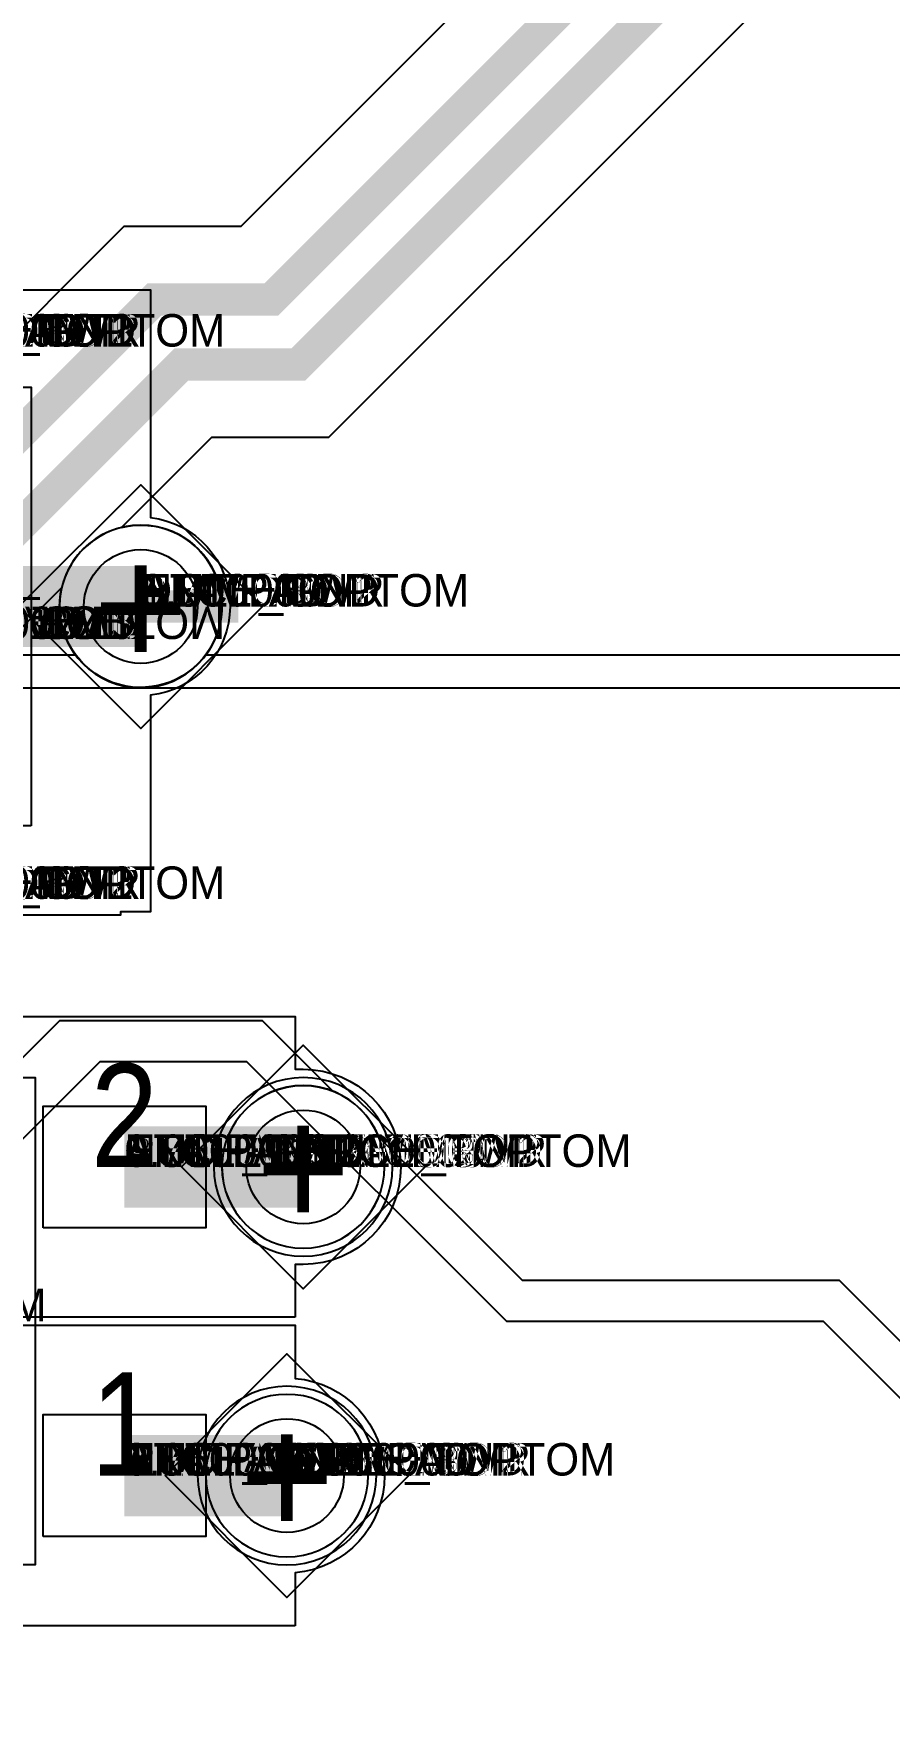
# Model space of a CAD drawing. Extents: x 0 to 323, y 0 to 320.
# Drawn here: x 127.76 to 133.02, y 255.28 to 265.68 of the extents above; entities that cross this region are included whole.
import ezdxf
from ezdxf.enums import TextEntityAlignment as Align

# ---------------------------------------------------------------- set-up
doc = ezdxf.new("R2010")
doc.units = 0
doc.header["$MEASUREMENT"] = 0
doc.layers.get('0').update_dxf_attribs({"linetype": 'CONTINUOUS'})
for name, color, linetype in [('CDN_FIGURES', 7, 'CONTINUOUS'), ('ETCH_BOTTOM', 7, 'CONTINUOUS'), ('ETCH_GND', 3, 'CONTINUOUS'), ('ETCH_INT1', 4, 'CONTINUOUS'), ('ETCH_INT2', 5, 'CONTINUOUS'), ('ETCH_PWR', 6, 'CONTINUOUS'), ('ETCH_TOP', 2, 'CONTINUOUS'), ('MANUFACTURING_NCLEGEND-1-6', 8, 'CONTINUOUS'), ('PACKAGE_GEOMETRY_ASSEMBLY_TOP', 11, 'CONTINUOUS'), ('PACKAGE_GEOMETRY_PIN_NUMBER', 9, 'CONTINUOUS')]:
    doc.layers.add(name, color=color, linetype=linetype)

# ---------------------------------------------------------------- blocks, each defined once
blk = doc.blocks.new('PAD_INFO')
for tag in ['SHAPE_TYPE', 'PAD_HEIGHT', 'PAD_LAYER', 'PAD_TYPE', 'PAD_WIDTH']:
    blk.add_attdef(tag, (0, 0), '', height=0.2)
at = {"flags": 2}
blk.add_attdef('CDN_TYPE', (0, 0), '', height=0.2, dxfattribs=at)
blk = doc.blocks.new('DRILL_INFO')
at = {"flags": 2}
blk.add_attdef('CDN_TYPE', (0, 0), '', height=0.2, dxfattribs=at)
for tag in ['FSHAPE', 'FCHAR', 'DRILL_HEIGHT', 'DIAMETER', 'PLATED', 'DRILL_WIDTH']:
    blk.add_attdef(tag, (0, 0), '', height=0.2)
blk = doc.blocks.new('VIA0700X0300')
at = {"layer": 'ETCH_BOTTOM'}
blk.add_circle((0, 0), 0.35, dxfattribs=at)
at = {"layer": 'ETCH_GND'}
blk.add_circle((0, 0), 0.35, dxfattribs=at)
at = {"layer": 'ETCH_INT1'}
blk.add_circle((0, 0), 0.35, dxfattribs=at)
at = {"layer": 'ETCH_INT2'}
blk.add_circle((0, 0), 0.35, dxfattribs=at)
at = {"layer": 'ETCH_PWR'}
blk.add_circle((0, 0), 0.35, dxfattribs=at)
at = {"layer": 'ETCH_TOP'}
blk.add_circle((0, 0), 0.35, dxfattribs=at)
ref = blk.add_blockref('PAD_INFO', (0, 0))
ref.add_attrib('PAD_LAYER', 'ETCH_TOP', (0, 0), dxfattribs={"height": 0.2})
ref.add_attrib('SHAPE_TYPE', 'NULL', (0, 0), dxfattribs={"height": 0.2})
ref.add_attrib('PAD_TYPE', 'ANTIPAD', (0, 0), dxfattribs={"height": 0.2})
ref.add_attrib('PAD_WIDTH', '0.000000', (0, 0), dxfattribs={"height": 0.2})
ref.add_attrib('PAD_HEIGHT', '0.000000', (0, 0), dxfattribs={"height": 0.2})
ref = blk.add_blockref('PAD_INFO', (0, 0))
ref.add_attrib('PAD_LAYER', 'ETCH_GND', (0, 0), dxfattribs={"height": 0.2})
ref.add_attrib('SHAPE_TYPE', 'NULL', (0, 0), dxfattribs={"height": 0.2})
ref.add_attrib('PAD_TYPE', 'ANTIPAD', (0, 0), dxfattribs={"height": 0.2})
ref.add_attrib('PAD_WIDTH', '0.000000', (0, 0), dxfattribs={"height": 0.2})
ref.add_attrib('PAD_HEIGHT', '0.000000', (0, 0), dxfattribs={"height": 0.2})
ref = blk.add_blockref('PAD_INFO', (0, 0))
ref.add_attrib('PAD_LAYER', 'ETCH_INT1', (0, 0), dxfattribs={"height": 0.2})
ref.add_attrib('SHAPE_TYPE', 'NULL', (0, 0), dxfattribs={"height": 0.2})
ref.add_attrib('PAD_TYPE', 'ANTIPAD', (0, 0), dxfattribs={"height": 0.2})
ref.add_attrib('PAD_WIDTH', '0.000000', (0, 0), dxfattribs={"height": 0.2})
ref.add_attrib('PAD_HEIGHT', '0.000000', (0, 0), dxfattribs={"height": 0.2})
ref = blk.add_blockref('PAD_INFO', (0, 0))
ref.add_attrib('PAD_LAYER', 'ETCH_INT2', (0, 0), dxfattribs={"height": 0.2})
ref.add_attrib('SHAPE_TYPE', 'NULL', (0, 0), dxfattribs={"height": 0.2})
ref.add_attrib('PAD_TYPE', 'ANTIPAD', (0, 0), dxfattribs={"height": 0.2})
ref.add_attrib('PAD_WIDTH', '0.000000', (0, 0), dxfattribs={"height": 0.2})
ref.add_attrib('PAD_HEIGHT', '0.000000', (0, 0), dxfattribs={"height": 0.2})
ref = blk.add_blockref('PAD_INFO', (0, 0))
ref.add_attrib('PAD_LAYER', 'ETCH_PWR', (0, 0), dxfattribs={"height": 0.2})
ref.add_attrib('SHAPE_TYPE', 'NULL', (0, 0), dxfattribs={"height": 0.2})
ref.add_attrib('PAD_TYPE', 'ANTIPAD', (0, 0), dxfattribs={"height": 0.2})
ref.add_attrib('PAD_WIDTH', '0.000000', (0, 0), dxfattribs={"height": 0.2})
ref.add_attrib('PAD_HEIGHT', '0.000000', (0, 0), dxfattribs={"height": 0.2})
ref = blk.add_blockref('PAD_INFO', (0, 0))
ref.add_attrib('PAD_LAYER', 'ETCH_BOTTOM', (0, 0), dxfattribs={"height": 0.2})
ref.add_attrib('SHAPE_TYPE', 'NULL', (0, 0), dxfattribs={"height": 0.2})
ref.add_attrib('PAD_TYPE', 'ANTIPAD', (0, 0), dxfattribs={"height": 0.2})
ref.add_attrib('PAD_WIDTH', '0.000000', (0, 0), dxfattribs={"height": 0.2})
ref.add_attrib('PAD_HEIGHT', '0.000000', (0, 0), dxfattribs={"height": 0.2})
ref = blk.add_blockref('PAD_INFO', (0, 0))
ref.add_attrib('PAD_LAYER', 'ETCH_TOP', (0, 0), dxfattribs={"height": 0.2})
ref.add_attrib('SHAPE_TYPE', 'NULL', (0, 0), dxfattribs={"height": 0.2})
ref.add_attrib('PAD_TYPE', 'THERMAL', (0, 0), dxfattribs={"height": 0.2})
ref.add_attrib('PAD_WIDTH', '0.000000', (0, 0), dxfattribs={"height": 0.2})
ref.add_attrib('PAD_HEIGHT', '0.000000', (0, 0), dxfattribs={"height": 0.2})
ref = blk.add_blockref('PAD_INFO', (0, 0))
ref.add_attrib('PAD_LAYER', 'ETCH_GND', (0, 0), dxfattribs={"height": 0.2})
ref.add_attrib('SHAPE_TYPE', 'NULL', (0, 0), dxfattribs={"height": 0.2})
ref.add_attrib('PAD_TYPE', 'THERMAL', (0, 0), dxfattribs={"height": 0.2})
ref.add_attrib('PAD_WIDTH', '0.000000', (0, 0), dxfattribs={"height": 0.2})
ref.add_attrib('PAD_HEIGHT', '0.000000', (0, 0), dxfattribs={"height": 0.2})
ref = blk.add_blockref('PAD_INFO', (0, 0))
ref.add_attrib('PAD_LAYER', 'ETCH_INT1', (0, 0), dxfattribs={"height": 0.2})
ref.add_attrib('SHAPE_TYPE', 'NULL', (0, 0), dxfattribs={"height": 0.2})
ref.add_attrib('PAD_TYPE', 'THERMAL', (0, 0), dxfattribs={"height": 0.2})
ref.add_attrib('PAD_WIDTH', '0.000000', (0, 0), dxfattribs={"height": 0.2})
ref.add_attrib('PAD_HEIGHT', '0.000000', (0, 0), dxfattribs={"height": 0.2})
ref = blk.add_blockref('PAD_INFO', (0, 0))
ref.add_attrib('PAD_LAYER', 'ETCH_INT2', (0, 0), dxfattribs={"height": 0.2})
ref.add_attrib('SHAPE_TYPE', 'NULL', (0, 0), dxfattribs={"height": 0.2})
ref.add_attrib('PAD_TYPE', 'THERMAL', (0, 0), dxfattribs={"height": 0.2})
ref.add_attrib('PAD_WIDTH', '0.000000', (0, 0), dxfattribs={"height": 0.2})
ref.add_attrib('PAD_HEIGHT', '0.000000', (0, 0), dxfattribs={"height": 0.2})
ref = blk.add_blockref('PAD_INFO', (0, 0))
ref.add_attrib('PAD_LAYER', 'ETCH_PWR', (0, 0), dxfattribs={"height": 0.2})
ref.add_attrib('SHAPE_TYPE', 'NULL', (0, 0), dxfattribs={"height": 0.2})
ref.add_attrib('PAD_TYPE', 'THERMAL', (0, 0), dxfattribs={"height": 0.2})
ref.add_attrib('PAD_WIDTH', '0.000000', (0, 0), dxfattribs={"height": 0.2})
ref.add_attrib('PAD_HEIGHT', '0.000000', (0, 0), dxfattribs={"height": 0.2})
ref = blk.add_blockref('PAD_INFO', (0, 0))
ref.add_attrib('PAD_LAYER', 'ETCH_BOTTOM', (0, 0), dxfattribs={"height": 0.2})
ref.add_attrib('SHAPE_TYPE', 'NULL', (0, 0), dxfattribs={"height": 0.2})
ref.add_attrib('PAD_TYPE', 'THERMAL', (0, 0), dxfattribs={"height": 0.2})
ref.add_attrib('PAD_WIDTH', '0.000000', (0, 0), dxfattribs={"height": 0.2})
ref.add_attrib('PAD_HEIGHT', '0.000000', (0, 0), dxfattribs={"height": 0.2})
ref = blk.add_blockref('PAD_INFO', (0, 0))
ref.add_attrib('PAD_LAYER', 'ETCH_TOP', (0, 0), dxfattribs={"height": 0.2})
ref.add_attrib('SHAPE_TYPE', 'CIRCLE', (0, 0), dxfattribs={"height": 0.2})
ref.add_attrib('PAD_TYPE', 'REGULAR', (0, 0), dxfattribs={"height": 0.2})
ref.add_attrib('PAD_WIDTH', '0.700000', (0, 0), dxfattribs={"height": 0.2})
ref.add_attrib('PAD_HEIGHT', '0.700000', (0, 0), dxfattribs={"height": 0.2})
ref = blk.add_blockref('PAD_INFO', (0, 0))
ref.add_attrib('PAD_LAYER', 'ETCH_GND', (0, 0), dxfattribs={"height": 0.2})
ref.add_attrib('SHAPE_TYPE', 'CIRCLE', (0, 0), dxfattribs={"height": 0.2})
ref.add_attrib('PAD_TYPE', 'REGULAR', (0, 0), dxfattribs={"height": 0.2})
ref.add_attrib('PAD_WIDTH', '0.700000', (0, 0), dxfattribs={"height": 0.2})
ref.add_attrib('PAD_HEIGHT', '0.700000', (0, 0), dxfattribs={"height": 0.2})
ref = blk.add_blockref('PAD_INFO', (0, 0))
ref.add_attrib('PAD_LAYER', 'ETCH_INT1', (0, 0), dxfattribs={"height": 0.2})
ref.add_attrib('SHAPE_TYPE', 'CIRCLE', (0, 0), dxfattribs={"height": 0.2})
ref.add_attrib('PAD_TYPE', 'REGULAR', (0, 0), dxfattribs={"height": 0.2})
ref.add_attrib('PAD_WIDTH', '0.700000', (0, 0), dxfattribs={"height": 0.2})
ref.add_attrib('PAD_HEIGHT', '0.700000', (0, 0), dxfattribs={"height": 0.2})
ref = blk.add_blockref('PAD_INFO', (0, 0))
ref.add_attrib('PAD_LAYER', 'ETCH_INT2', (0, 0), dxfattribs={"height": 0.2})
ref.add_attrib('SHAPE_TYPE', 'CIRCLE', (0, 0), dxfattribs={"height": 0.2})
ref.add_attrib('PAD_TYPE', 'REGULAR', (0, 0), dxfattribs={"height": 0.2})
ref.add_attrib('PAD_WIDTH', '0.700000', (0, 0), dxfattribs={"height": 0.2})
ref.add_attrib('PAD_HEIGHT', '0.700000', (0, 0), dxfattribs={"height": 0.2})
ref = blk.add_blockref('PAD_INFO', (0, 0))
ref.add_attrib('PAD_LAYER', 'ETCH_PWR', (0, 0), dxfattribs={"height": 0.2})
ref.add_attrib('SHAPE_TYPE', 'CIRCLE', (0, 0), dxfattribs={"height": 0.2})
ref.add_attrib('PAD_TYPE', 'REGULAR', (0, 0), dxfattribs={"height": 0.2})
ref.add_attrib('PAD_WIDTH', '0.700000', (0, 0), dxfattribs={"height": 0.2})
ref.add_attrib('PAD_HEIGHT', '0.700000', (0, 0), dxfattribs={"height": 0.2})
ref = blk.add_blockref('PAD_INFO', (0, 0))
ref.add_attrib('PAD_LAYER', 'ETCH_BOTTOM', (0, 0), dxfattribs={"height": 0.2})
ref.add_attrib('SHAPE_TYPE', 'CIRCLE', (0, 0), dxfattribs={"height": 0.2})
ref.add_attrib('PAD_TYPE', 'REGULAR', (0, 0), dxfattribs={"height": 0.2})
ref.add_attrib('PAD_WIDTH', '0.700000', (0, 0), dxfattribs={"height": 0.2})
ref.add_attrib('PAD_HEIGHT', '0.700000', (0, 0), dxfattribs={"height": 0.2})
ref = blk.add_blockref('DRILL_INFO', (0, 0))
ref.add_attrib('DIAMETER', '0.300000', (0, 0), dxfattribs={"height": 0.2})
ref.add_attrib('PLATED', 'PLATED', (0, 0), dxfattribs={"height": 0.2})
ref.add_attrib('FSHAPE', 'DIAMOND', (0, 0), dxfattribs={"height": 0.2})
ref.add_attrib('FCHAR', '+', (0, 0), dxfattribs={"height": 0.2})
ref.add_attrib('DRILL_WIDTH', '1.500000', (0, 0), dxfattribs={"height": 0.2})
ref.add_attrib('DRILL_HEIGHT', '1.500000', (0, 0), dxfattribs={"height": 0.2})
for tag in ['CDN_TYPE', 'PIN']:
    blk.add_attdef(tag, (0, 0), '', height=0.2)
at = {"flags": 2}
for tag in ['PSTKNAME', 'BBV']:
    blk.add_attdef(tag, (0, 0), '', height=0.2, dxfattribs=at)
blk = doc.blocks.new('FIGURE_DIAMOND')
at = {"layer": 'CDN_FIGURES'}
blk.add_lwpolyline([(-0.5, 0), (0, 0.5), (0.5, 0), (0, -0.5)], close=True, dxfattribs=at)
blk = doc.blocks.new('RC1650X2700TS_C1')
at = {"layer": 'ETCH_TOP'}
blk.add_lwpolyline([(0.825, 1.35), (-0.325, 1.35), (-0.825, 0.85), (-0.825, -1.35), (0.825, -1.35)], close=True, dxfattribs=at)
ref = blk.add_blockref('PAD_INFO', (0, 0))
ref.add_attrib('PAD_LAYER', 'ETCH_TOP', (0, 0), dxfattribs={"height": 0.2})
ref.add_attrib('SHAPE_TYPE', 'NULL', (0, 0), dxfattribs={"height": 0.2})
ref.add_attrib('PAD_TYPE', 'ANTIPAD', (0, 0), dxfattribs={"height": 0.2})
ref.add_attrib('PAD_WIDTH', '0.000000', (0, 0), dxfattribs={"height": 0.2})
ref.add_attrib('PAD_HEIGHT', '0.000000', (0, 0), dxfattribs={"height": 0.2})
ref = blk.add_blockref('PAD_INFO', (0, 0))
ref.add_attrib('PAD_LAYER', 'ETCH_GND', (0, 0), dxfattribs={"height": 0.2})
ref.add_attrib('SHAPE_TYPE', 'NULL', (0, 0), dxfattribs={"height": 0.2})
ref.add_attrib('PAD_TYPE', 'ANTIPAD', (0, 0), dxfattribs={"height": 0.2})
ref.add_attrib('PAD_WIDTH', '0.000000', (0, 0), dxfattribs={"height": 0.2})
ref.add_attrib('PAD_HEIGHT', '0.000000', (0, 0), dxfattribs={"height": 0.2})
ref = blk.add_blockref('PAD_INFO', (0, 0))
ref.add_attrib('PAD_LAYER', 'ETCH_INT1', (0, 0), dxfattribs={"height": 0.2})
ref.add_attrib('SHAPE_TYPE', 'NULL', (0, 0), dxfattribs={"height": 0.2})
ref.add_attrib('PAD_TYPE', 'ANTIPAD', (0, 0), dxfattribs={"height": 0.2})
ref.add_attrib('PAD_WIDTH', '0.000000', (0, 0), dxfattribs={"height": 0.2})
ref.add_attrib('PAD_HEIGHT', '0.000000', (0, 0), dxfattribs={"height": 0.2})
ref = blk.add_blockref('PAD_INFO', (0, 0))
ref.add_attrib('PAD_LAYER', 'ETCH_INT2', (0, 0), dxfattribs={"height": 0.2})
ref.add_attrib('SHAPE_TYPE', 'NULL', (0, 0), dxfattribs={"height": 0.2})
ref.add_attrib('PAD_TYPE', 'ANTIPAD', (0, 0), dxfattribs={"height": 0.2})
ref.add_attrib('PAD_WIDTH', '0.000000', (0, 0), dxfattribs={"height": 0.2})
ref.add_attrib('PAD_HEIGHT', '0.000000', (0, 0), dxfattribs={"height": 0.2})
ref = blk.add_blockref('PAD_INFO', (0, 0))
ref.add_attrib('PAD_LAYER', 'ETCH_PWR', (0, 0), dxfattribs={"height": 0.2})
ref.add_attrib('SHAPE_TYPE', 'NULL', (0, 0), dxfattribs={"height": 0.2})
ref.add_attrib('PAD_TYPE', 'ANTIPAD', (0, 0), dxfattribs={"height": 0.2})
ref.add_attrib('PAD_WIDTH', '0.000000', (0, 0), dxfattribs={"height": 0.2})
ref.add_attrib('PAD_HEIGHT', '0.000000', (0, 0), dxfattribs={"height": 0.2})
ref = blk.add_blockref('PAD_INFO', (0, 0))
ref.add_attrib('PAD_LAYER', 'ETCH_BOTTOM', (0, 0), dxfattribs={"height": 0.2})
ref.add_attrib('SHAPE_TYPE', 'NULL', (0, 0), dxfattribs={"height": 0.2})
ref.add_attrib('PAD_TYPE', 'ANTIPAD', (0, 0), dxfattribs={"height": 0.2})
ref.add_attrib('PAD_WIDTH', '0.000000', (0, 0), dxfattribs={"height": 0.2})
ref.add_attrib('PAD_HEIGHT', '0.000000', (0, 0), dxfattribs={"height": 0.2})
ref = blk.add_blockref('PAD_INFO', (0, 0))
ref.add_attrib('PAD_LAYER', 'ETCH_TOP', (0, 0), dxfattribs={"height": 0.2})
ref.add_attrib('SHAPE_TYPE', 'NULL', (0, 0), dxfattribs={"height": 0.2})
ref.add_attrib('PAD_TYPE', 'THERMAL', (0, 0), dxfattribs={"height": 0.2})
ref.add_attrib('PAD_WIDTH', '0.000000', (0, 0), dxfattribs={"height": 0.2})
ref.add_attrib('PAD_HEIGHT', '0.000000', (0, 0), dxfattribs={"height": 0.2})
ref = blk.add_blockref('PAD_INFO', (0, 0))
ref.add_attrib('PAD_LAYER', 'ETCH_GND', (0, 0), dxfattribs={"height": 0.2})
ref.add_attrib('SHAPE_TYPE', 'NULL', (0, 0), dxfattribs={"height": 0.2})
ref.add_attrib('PAD_TYPE', 'THERMAL', (0, 0), dxfattribs={"height": 0.2})
ref.add_attrib('PAD_WIDTH', '0.000000', (0, 0), dxfattribs={"height": 0.2})
ref.add_attrib('PAD_HEIGHT', '0.000000', (0, 0), dxfattribs={"height": 0.2})
ref = blk.add_blockref('PAD_INFO', (0, 0))
ref.add_attrib('PAD_LAYER', 'ETCH_INT1', (0, 0), dxfattribs={"height": 0.2})
ref.add_attrib('SHAPE_TYPE', 'NULL', (0, 0), dxfattribs={"height": 0.2})
ref.add_attrib('PAD_TYPE', 'THERMAL', (0, 0), dxfattribs={"height": 0.2})
ref.add_attrib('PAD_WIDTH', '0.000000', (0, 0), dxfattribs={"height": 0.2})
ref.add_attrib('PAD_HEIGHT', '0.000000', (0, 0), dxfattribs={"height": 0.2})
ref = blk.add_blockref('PAD_INFO', (0, 0))
ref.add_attrib('PAD_LAYER', 'ETCH_INT2', (0, 0), dxfattribs={"height": 0.2})
ref.add_attrib('SHAPE_TYPE', 'NULL', (0, 0), dxfattribs={"height": 0.2})
ref.add_attrib('PAD_TYPE', 'THERMAL', (0, 0), dxfattribs={"height": 0.2})
ref.add_attrib('PAD_WIDTH', '0.000000', (0, 0), dxfattribs={"height": 0.2})
ref.add_attrib('PAD_HEIGHT', '0.000000', (0, 0), dxfattribs={"height": 0.2})
ref = blk.add_blockref('PAD_INFO', (0, 0))
ref.add_attrib('PAD_LAYER', 'ETCH_PWR', (0, 0), dxfattribs={"height": 0.2})
ref.add_attrib('SHAPE_TYPE', 'NULL', (0, 0), dxfattribs={"height": 0.2})
ref.add_attrib('PAD_TYPE', 'THERMAL', (0, 0), dxfattribs={"height": 0.2})
ref.add_attrib('PAD_WIDTH', '0.000000', (0, 0), dxfattribs={"height": 0.2})
ref.add_attrib('PAD_HEIGHT', '0.000000', (0, 0), dxfattribs={"height": 0.2})
ref = blk.add_blockref('PAD_INFO', (0, 0))
ref.add_attrib('PAD_LAYER', 'ETCH_BOTTOM', (0, 0), dxfattribs={"height": 0.2})
ref.add_attrib('SHAPE_TYPE', 'NULL', (0, 0), dxfattribs={"height": 0.2})
ref.add_attrib('PAD_TYPE', 'THERMAL', (0, 0), dxfattribs={"height": 0.2})
ref.add_attrib('PAD_WIDTH', '0.000000', (0, 0), dxfattribs={"height": 0.2})
ref.add_attrib('PAD_HEIGHT', '0.000000', (0, 0), dxfattribs={"height": 0.2})
ref = blk.add_blockref('PAD_INFO', (0, 0))
ref.add_attrib('PAD_LAYER', 'ETCH_GND', (0, 0), dxfattribs={"height": 0.2})
ref.add_attrib('SHAPE_TYPE', 'NULL', (0, 0), dxfattribs={"height": 0.2})
ref.add_attrib('PAD_TYPE', 'REGULAR', (0, 0), dxfattribs={"height": 0.2})
ref.add_attrib('PAD_WIDTH', '0.000000', (0, 0), dxfattribs={"height": 0.2})
ref.add_attrib('PAD_HEIGHT', '0.000000', (0, 0), dxfattribs={"height": 0.2})
ref = blk.add_blockref('PAD_INFO', (0, 0))
ref.add_attrib('PAD_LAYER', 'ETCH_INT1', (0, 0), dxfattribs={"height": 0.2})
ref.add_attrib('SHAPE_TYPE', 'NULL', (0, 0), dxfattribs={"height": 0.2})
ref.add_attrib('PAD_TYPE', 'REGULAR', (0, 0), dxfattribs={"height": 0.2})
ref.add_attrib('PAD_WIDTH', '0.000000', (0, 0), dxfattribs={"height": 0.2})
ref.add_attrib('PAD_HEIGHT', '0.000000', (0, 0), dxfattribs={"height": 0.2})
ref = blk.add_blockref('PAD_INFO', (0, 0))
ref.add_attrib('PAD_LAYER', 'ETCH_INT2', (0, 0), dxfattribs={"height": 0.2})
ref.add_attrib('SHAPE_TYPE', 'NULL', (0, 0), dxfattribs={"height": 0.2})
ref.add_attrib('PAD_TYPE', 'REGULAR', (0, 0), dxfattribs={"height": 0.2})
ref.add_attrib('PAD_WIDTH', '0.000000', (0, 0), dxfattribs={"height": 0.2})
ref.add_attrib('PAD_HEIGHT', '0.000000', (0, 0), dxfattribs={"height": 0.2})
ref = blk.add_blockref('PAD_INFO', (0, 0))
ref.add_attrib('PAD_LAYER', 'ETCH_PWR', (0, 0), dxfattribs={"height": 0.2})
ref.add_attrib('SHAPE_TYPE', 'NULL', (0, 0), dxfattribs={"height": 0.2})
ref.add_attrib('PAD_TYPE', 'REGULAR', (0, 0), dxfattribs={"height": 0.2})
ref.add_attrib('PAD_WIDTH', '0.000000', (0, 0), dxfattribs={"height": 0.2})
ref.add_attrib('PAD_HEIGHT', '0.000000', (0, 0), dxfattribs={"height": 0.2})
ref = blk.add_blockref('PAD_INFO', (0, 0))
ref.add_attrib('PAD_LAYER', 'ETCH_BOTTOM', (0, 0), dxfattribs={"height": 0.2})
ref.add_attrib('SHAPE_TYPE', 'NULL', (0, 0), dxfattribs={"height": 0.2})
ref.add_attrib('PAD_TYPE', 'REGULAR', (0, 0), dxfattribs={"height": 0.2})
ref.add_attrib('PAD_WIDTH', '0.000000', (0, 0), dxfattribs={"height": 0.2})
ref.add_attrib('PAD_HEIGHT', '0.000000', (0, 0), dxfattribs={"height": 0.2})
ref = blk.add_blockref('DRILL_INFO', (0, 0))
ref.add_attrib('DIAMETER', '0.000000', (0, 0), dxfattribs={"height": 0.2})
ref.add_attrib('PLATED', 'PLATED', (0, 0), dxfattribs={"height": 0.2})
ref.add_attrib('FSHAPE', 'NULL', (0, 0), dxfattribs={"height": 0.2})
ref.add_attrib('DRILL_WIDTH', '0.000000', (0, 0), dxfattribs={"height": 0.2})
ref.add_attrib('DRILL_HEIGHT', '0.000000', (0, 0), dxfattribs={"height": 0.2})
ref = blk.add_blockref('PAD_INFO', (0, 0))
ref.add_attrib('PAD_LAYER', 'ETCH_TOP', (0, 0), dxfattribs={"height": 0.2})
ref.add_attrib('SHAPE_TYPE', 'SHAPE', (0, 0), dxfattribs={"height": 0.2})
ref.add_attrib('PAD_TYPE', 'REGULAR', (0, 0), dxfattribs={"height": 0.2})
ref.add_attrib('PAD_WIDTH', '1.650000', (0, 0), dxfattribs={"height": 0.2})
ref.add_attrib('PAD_HEIGHT', '2.700000', (0, 0), dxfattribs={"height": 0.2})
for tag in ['CDN_TYPE', 'PIN']:
    blk.add_attdef(tag, (0, 0), '', height=0.2)
at = {"flags": 2}
for tag in ['PSTKNAME', 'BBV']:
    blk.add_attdef(tag, (0, 0), '', height=0.2, dxfattribs=at)
blk = doc.blocks.new('F94')
at = {"layer": 'ETCH_TOP'}
ref = blk.add_blockref('RC1650X2700TS_C1', (2.75, 0), dxfattribs=at)
ref.add_attrib('CDN_TYPE', 'PIN', (0, 0), dxfattribs={"height": 0.2})
ref.add_attrib('PIN', '2', (0, 0), dxfattribs={"height": 0.2})
at = {"flags": 2}
for tag in ['SYMBOL_TYPE', 'CDN_TYPE', 'REFDES']:
    blk.add_attdef(tag, (0, 0), '', height=0.2, dxfattribs=at)
blk = doc.blocks.new('RC1000X0750TS')
at = {"layer": 'ETCH_TOP'}
blk.add_lwpolyline([(-0.5, -0.375), (-0.5, 0.375), (0.5, 0.375), (0.5, -0.375)], close=True, dxfattribs=at)
ref = blk.add_blockref('PAD_INFO', (0, 0))
ref.add_attrib('PAD_LAYER', 'ETCH_TOP', (0, 0), dxfattribs={"height": 0.2})
ref.add_attrib('SHAPE_TYPE', 'NULL', (0, 0), dxfattribs={"height": 0.2})
ref.add_attrib('PAD_TYPE', 'ANTIPAD', (0, 0), dxfattribs={"height": 0.2})
ref.add_attrib('PAD_WIDTH', '0.000000', (0, 0), dxfattribs={"height": 0.2})
ref.add_attrib('PAD_HEIGHT', '0.000000', (0, 0), dxfattribs={"height": 0.2})
ref = blk.add_blockref('PAD_INFO', (0, 0))
ref.add_attrib('PAD_LAYER', 'ETCH_GND', (0, 0), dxfattribs={"height": 0.2})
ref.add_attrib('SHAPE_TYPE', 'NULL', (0, 0), dxfattribs={"height": 0.2})
ref.add_attrib('PAD_TYPE', 'ANTIPAD', (0, 0), dxfattribs={"height": 0.2})
ref.add_attrib('PAD_WIDTH', '0.000000', (0, 0), dxfattribs={"height": 0.2})
ref.add_attrib('PAD_HEIGHT', '0.000000', (0, 0), dxfattribs={"height": 0.2})
ref = blk.add_blockref('PAD_INFO', (0, 0))
ref.add_attrib('PAD_LAYER', 'ETCH_INT1', (0, 0), dxfattribs={"height": 0.2})
ref.add_attrib('SHAPE_TYPE', 'NULL', (0, 0), dxfattribs={"height": 0.2})
ref.add_attrib('PAD_TYPE', 'ANTIPAD', (0, 0), dxfattribs={"height": 0.2})
ref.add_attrib('PAD_WIDTH', '0.000000', (0, 0), dxfattribs={"height": 0.2})
ref.add_attrib('PAD_HEIGHT', '0.000000', (0, 0), dxfattribs={"height": 0.2})
ref = blk.add_blockref('PAD_INFO', (0, 0))
ref.add_attrib('PAD_LAYER', 'ETCH_INT2', (0, 0), dxfattribs={"height": 0.2})
ref.add_attrib('SHAPE_TYPE', 'NULL', (0, 0), dxfattribs={"height": 0.2})
ref.add_attrib('PAD_TYPE', 'ANTIPAD', (0, 0), dxfattribs={"height": 0.2})
ref.add_attrib('PAD_WIDTH', '0.000000', (0, 0), dxfattribs={"height": 0.2})
ref.add_attrib('PAD_HEIGHT', '0.000000', (0, 0), dxfattribs={"height": 0.2})
ref = blk.add_blockref('PAD_INFO', (0, 0))
ref.add_attrib('PAD_LAYER', 'ETCH_PWR', (0, 0), dxfattribs={"height": 0.2})
ref.add_attrib('SHAPE_TYPE', 'NULL', (0, 0), dxfattribs={"height": 0.2})
ref.add_attrib('PAD_TYPE', 'ANTIPAD', (0, 0), dxfattribs={"height": 0.2})
ref.add_attrib('PAD_WIDTH', '0.000000', (0, 0), dxfattribs={"height": 0.2})
ref.add_attrib('PAD_HEIGHT', '0.000000', (0, 0), dxfattribs={"height": 0.2})
ref = blk.add_blockref('PAD_INFO', (0, 0))
ref.add_attrib('PAD_LAYER', 'ETCH_BOTTOM', (0, 0), dxfattribs={"height": 0.2})
ref.add_attrib('SHAPE_TYPE', 'NULL', (0, 0), dxfattribs={"height": 0.2})
ref.add_attrib('PAD_TYPE', 'ANTIPAD', (0, 0), dxfattribs={"height": 0.2})
ref.add_attrib('PAD_WIDTH', '0.000000', (0, 0), dxfattribs={"height": 0.2})
ref.add_attrib('PAD_HEIGHT', '0.000000', (0, 0), dxfattribs={"height": 0.2})
ref = blk.add_blockref('PAD_INFO', (0, 0))
ref.add_attrib('PAD_LAYER', 'ETCH_TOP', (0, 0), dxfattribs={"height": 0.2})
ref.add_attrib('SHAPE_TYPE', 'NULL', (0, 0), dxfattribs={"height": 0.2})
ref.add_attrib('PAD_TYPE', 'THERMAL', (0, 0), dxfattribs={"height": 0.2})
ref.add_attrib('PAD_WIDTH', '0.000000', (0, 0), dxfattribs={"height": 0.2})
ref.add_attrib('PAD_HEIGHT', '0.000000', (0, 0), dxfattribs={"height": 0.2})
ref = blk.add_blockref('PAD_INFO', (0, 0))
ref.add_attrib('PAD_LAYER', 'ETCH_GND', (0, 0), dxfattribs={"height": 0.2})
ref.add_attrib('SHAPE_TYPE', 'NULL', (0, 0), dxfattribs={"height": 0.2})
ref.add_attrib('PAD_TYPE', 'THERMAL', (0, 0), dxfattribs={"height": 0.2})
ref.add_attrib('PAD_WIDTH', '0.000000', (0, 0), dxfattribs={"height": 0.2})
ref.add_attrib('PAD_HEIGHT', '0.000000', (0, 0), dxfattribs={"height": 0.2})
ref = blk.add_blockref('PAD_INFO', (0, 0))
ref.add_attrib('PAD_LAYER', 'ETCH_INT1', (0, 0), dxfattribs={"height": 0.2})
ref.add_attrib('SHAPE_TYPE', 'NULL', (0, 0), dxfattribs={"height": 0.2})
ref.add_attrib('PAD_TYPE', 'THERMAL', (0, 0), dxfattribs={"height": 0.2})
ref.add_attrib('PAD_WIDTH', '0.000000', (0, 0), dxfattribs={"height": 0.2})
ref.add_attrib('PAD_HEIGHT', '0.000000', (0, 0), dxfattribs={"height": 0.2})
ref = blk.add_blockref('PAD_INFO', (0, 0))
ref.add_attrib('PAD_LAYER', 'ETCH_INT2', (0, 0), dxfattribs={"height": 0.2})
ref.add_attrib('SHAPE_TYPE', 'NULL', (0, 0), dxfattribs={"height": 0.2})
ref.add_attrib('PAD_TYPE', 'THERMAL', (0, 0), dxfattribs={"height": 0.2})
ref.add_attrib('PAD_WIDTH', '0.000000', (0, 0), dxfattribs={"height": 0.2})
ref.add_attrib('PAD_HEIGHT', '0.000000', (0, 0), dxfattribs={"height": 0.2})
ref = blk.add_blockref('PAD_INFO', (0, 0))
ref.add_attrib('PAD_LAYER', 'ETCH_PWR', (0, 0), dxfattribs={"height": 0.2})
ref.add_attrib('SHAPE_TYPE', 'NULL', (0, 0), dxfattribs={"height": 0.2})
ref.add_attrib('PAD_TYPE', 'THERMAL', (0, 0), dxfattribs={"height": 0.2})
ref.add_attrib('PAD_WIDTH', '0.000000', (0, 0), dxfattribs={"height": 0.2})
ref.add_attrib('PAD_HEIGHT', '0.000000', (0, 0), dxfattribs={"height": 0.2})
ref = blk.add_blockref('PAD_INFO', (0, 0))
ref.add_attrib('PAD_LAYER', 'ETCH_BOTTOM', (0, 0), dxfattribs={"height": 0.2})
ref.add_attrib('SHAPE_TYPE', 'NULL', (0, 0), dxfattribs={"height": 0.2})
ref.add_attrib('PAD_TYPE', 'THERMAL', (0, 0), dxfattribs={"height": 0.2})
ref.add_attrib('PAD_WIDTH', '0.000000', (0, 0), dxfattribs={"height": 0.2})
ref.add_attrib('PAD_HEIGHT', '0.000000', (0, 0), dxfattribs={"height": 0.2})
ref = blk.add_blockref('PAD_INFO', (0, 0))
ref.add_attrib('PAD_LAYER', 'ETCH_TOP', (0, 0), dxfattribs={"height": 0.2})
ref.add_attrib('SHAPE_TYPE', 'RECTANGLE', (0, 0), dxfattribs={"height": 0.2})
ref.add_attrib('PAD_TYPE', 'REGULAR', (0, 0), dxfattribs={"height": 0.2})
ref.add_attrib('PAD_WIDTH', '1.000000', (0, 0), dxfattribs={"height": 0.2})
ref.add_attrib('PAD_HEIGHT', '0.750000', (0, 0), dxfattribs={"height": 0.2})
ref = blk.add_blockref('PAD_INFO', (0, 0))
ref.add_attrib('PAD_LAYER', 'ETCH_GND', (0, 0), dxfattribs={"height": 0.2})
ref.add_attrib('SHAPE_TYPE', 'NULL', (0, 0), dxfattribs={"height": 0.2})
ref.add_attrib('PAD_TYPE', 'REGULAR', (0, 0), dxfattribs={"height": 0.2})
ref.add_attrib('PAD_WIDTH', '0.000000', (0, 0), dxfattribs={"height": 0.2})
ref.add_attrib('PAD_HEIGHT', '0.000000', (0, 0), dxfattribs={"height": 0.2})
ref = blk.add_blockref('PAD_INFO', (0, 0))
ref.add_attrib('PAD_LAYER', 'ETCH_INT1', (0, 0), dxfattribs={"height": 0.2})
ref.add_attrib('SHAPE_TYPE', 'NULL', (0, 0), dxfattribs={"height": 0.2})
ref.add_attrib('PAD_TYPE', 'REGULAR', (0, 0), dxfattribs={"height": 0.2})
ref.add_attrib('PAD_WIDTH', '0.000000', (0, 0), dxfattribs={"height": 0.2})
ref.add_attrib('PAD_HEIGHT', '0.000000', (0, 0), dxfattribs={"height": 0.2})
ref = blk.add_blockref('PAD_INFO', (0, 0))
ref.add_attrib('PAD_LAYER', 'ETCH_INT2', (0, 0), dxfattribs={"height": 0.2})
ref.add_attrib('SHAPE_TYPE', 'NULL', (0, 0), dxfattribs={"height": 0.2})
ref.add_attrib('PAD_TYPE', 'REGULAR', (0, 0), dxfattribs={"height": 0.2})
ref.add_attrib('PAD_WIDTH', '0.000000', (0, 0), dxfattribs={"height": 0.2})
ref.add_attrib('PAD_HEIGHT', '0.000000', (0, 0), dxfattribs={"height": 0.2})
ref = blk.add_blockref('PAD_INFO', (0, 0))
ref.add_attrib('PAD_LAYER', 'ETCH_PWR', (0, 0), dxfattribs={"height": 0.2})
ref.add_attrib('SHAPE_TYPE', 'NULL', (0, 0), dxfattribs={"height": 0.2})
ref.add_attrib('PAD_TYPE', 'REGULAR', (0, 0), dxfattribs={"height": 0.2})
ref.add_attrib('PAD_WIDTH', '0.000000', (0, 0), dxfattribs={"height": 0.2})
ref.add_attrib('PAD_HEIGHT', '0.000000', (0, 0), dxfattribs={"height": 0.2})
ref = blk.add_blockref('PAD_INFO', (0, 0))
ref.add_attrib('PAD_LAYER', 'ETCH_BOTTOM', (0, 0), dxfattribs={"height": 0.2})
ref.add_attrib('SHAPE_TYPE', 'NULL', (0, 0), dxfattribs={"height": 0.2})
ref.add_attrib('PAD_TYPE', 'REGULAR', (0, 0), dxfattribs={"height": 0.2})
ref.add_attrib('PAD_WIDTH', '0.000000', (0, 0), dxfattribs={"height": 0.2})
ref.add_attrib('PAD_HEIGHT', '0.000000', (0, 0), dxfattribs={"height": 0.2})
ref = blk.add_blockref('DRILL_INFO', (0, 0))
ref.add_attrib('DIAMETER', '0.000000', (0, 0), dxfattribs={"height": 0.2})
ref.add_attrib('PLATED', 'PLATED', (0, 0), dxfattribs={"height": 0.2})
ref.add_attrib('FSHAPE', 'NULL', (0, 0), dxfattribs={"height": 0.2})
ref.add_attrib('DRILL_WIDTH', '0.000000', (0, 0), dxfattribs={"height": 0.2})
ref.add_attrib('DRILL_HEIGHT', '0.000000', (0, 0), dxfattribs={"height": 0.2})
for tag in ['CDN_TYPE', 'PIN']:
    blk.add_attdef(tag, (0, 0), '', height=0.2)
at = {"flags": 2}
for tag in ['PSTKNAME', 'BBV']:
    blk.add_attdef(tag, (0, 0), '', height=0.2, dxfattribs=at)
blk = doc.blocks.new('F341')
at = {"layer": 'PACKAGE_GEOMETRY_ASSEMBLY_TOP'}
blk.add_lwpolyline([(-1.95, -0.55), (-1.95, 2.45), (-0.55, 2.45), (-0.55, -0.55)], close=True, dxfattribs=at)
at = {"layer": 'ETCH_TOP'}
ref = blk.add_blockref('RC1000X0750TS', (0, 1.9), dxfattribs=at)
ref.add_attrib('CDN_TYPE', 'PIN', (0, 0), dxfattribs={"height": 0.2})
ref.add_attrib('PIN', '2', (0, 0), dxfattribs={"height": 0.2})
ref = blk.add_blockref('RC1000X0750TS', (-2.5, 0.95), dxfattribs=at)
ref.add_attrib('CDN_TYPE', 'PIN', (0, 0), dxfattribs={"height": 0.2})
ref.add_attrib('PIN', '3', (0, 0), dxfattribs={"height": 0.2})
ref = blk.add_blockref('RC1000X0750TS', (0, 0), dxfattribs=at)
ref.add_attrib('CDN_TYPE', 'PIN', (0, 0), dxfattribs={"height": 0.2})
ref.add_attrib('PIN', '1', (0, 0), dxfattribs={"height": 0.2})
at = {"flags": 2}
for tag in ['SYMBOL_TYPE', 'CDN_TYPE', 'REFDES']:
    blk.add_attdef(tag, (0, 0), '', height=0.2, dxfattribs=at)

msp = doc.modelspace()

# ---------------------------------------------------------------- linework, layer by layer
at = {"layer": 'ETCH_BOTTOM'}
for points in [[(127.454, 260.255, -0.831918), (126.372, 260.255), (126.36, 260.255), (126.34, 260.275), (124.736, 260.275), (124.716, 260.255), (122.788, 260.255), (122.788, 260.275), (122.673, 260.275), (122.673, 260.587, -0.609518), (122.673, 261.654), (122.673, 264.105), (126.488, 264.105, -0.471501), (127.337, 264.105), (128.473, 264.105), (128.473, 262.702, -0.896273), (128.473, 261.609), (128.473, 260.275), (128.288, 260.275), (128.288, 260.255)], [(129.963, 258.705, 1), (128.863, 258.705, 1)], [(129.863, 256.805, 1), (128.763, 256.805, 1)]]:
    msp.add_lwpolyline(points, format="xyb", close=True, dxfattribs=at)
for points in [[(126.913, 262.155, 0.5, 0.5, 0), (128.413, 262.155, 0.5, 0.5, 0)], [(128.413, 262.155, 0.2, 0.2, 0), (129.013, 262.155, 0.2, 0.2, 0)]]:
    msp.add_lwpolyline(points, format="xyseb", dxfattribs=at)
at = {"layer": 'ETCH_GND'}
for points in [[(129.913, 258.705, 1), (128.913, 258.705, 1)], [(129.813, 256.805, 1), (128.813, 256.805, 1)]]:
    msp.add_lwpolyline(points, format="xyb", close=True, dxfattribs=at)
at = {"layer": 'ETCH_INT1'}
for points, format in [([(127.371, 263.557), (128.311, 264.496), (129.031, 264.496), (135.561, 271.026), (140.575, 271.026), (141.833, 269.768), (141.833, 269.224), (141.919, 269.138, -1.595499), (141.283, 268.501), (141.183, 268.601), (141.083, 268.501, -1.595499), (140.446, 269.138), (140.533, 269.224), (140.533, 269.229), (140.036, 269.725), (136.099, 269.725), (129.569, 263.195), (128.849, 263.195), (128.295, 262.642, -3.553636), (127.927, 262.273), (127.279, 261.625)], "xyb"), ([(141.755, 268.665, 0.2, 0.2, 0), (141.383, 269.038, 0.2, 0.2, 0), (141.383, 269.581, 0.2, 0.2, 0), (140.388, 270.575, 0.2, 0.2, 0), (135.747, 270.575, 0.2, 0.2, 0), (129.217, 264.045, 0.2, 0.2, 0), (128.497, 264.045, 0.2, 0.2, 0), (126.927, 262.475, 0.2, 0.2, 0), (116.647, 262.475, 0.2, 0.2, 0), (111.827, 257.655, 0.2, 0.2, 0), (83.964, 257.655, 0.2, 0.2, 0), (83.914, 257.705, 0.2, 0.2, 0), (42.858, 257.705, 0.2, 0.2, 0), (40.658, 259.905, 0.2, 0.2, 0), (32.118, 259.905, 0.2, 0.2, 0), (31.288, 260.735, 0.2, 0.2, 0), (24.287, 260.735, 0.2, 0.2, 0), (22.233, 258.681, 0.2, 0.2, 0), (22.233, 245.091, 0.2, 0.2, 0), (17.667, 240.525, 0.2, 0.2, 0), (12.027, 240.525, 0.2, 0.2, 0), (11.477, 239.975, 0.2, 0.2, 0), (10.043, 239.975, 0.2, 0.2, 0), (8.993, 238.925, 0.2, 0.2, 0)], "xyseb"), ([(10.993, 238.925, 0.2, 0.2, 0), (12.193, 240.125, 0.2, 0.2, 0), (17.833, 240.125, 0.2, 0.2, 0), (22.633, 244.925, 0.2, 0.2, 0), (22.633, 258.515, 0.2, 0.2, 0), (24.453, 260.335, 0.2, 0.2, 0), (31.123, 260.335, 0.2, 0.2, 0), (31.953, 259.505, 0.2, 0.2, 0), (40.493, 259.505, 0.2, 0.2, 0), (42.693, 257.305, 0.2, 0.2, 0), (83.748, 257.305, 0.2, 0.2, 0), (83.798, 257.255, 0.2, 0.2, 0), (111.993, 257.255, 0.2, 0.2, 0), (116.813, 262.075, 0.2, 0.2, 0), (127.093, 262.075, 0.2, 0.2, 0), (128.663, 263.645, 0.2, 0.2, 0), (129.383, 263.645, 0.2, 0.2, 0), (135.913, 270.175, 0.2, 0.2, 0), (140.223, 270.175, 0.2, 0.2, 0), (140.983, 269.415, 0.2, 0.2, 0), (140.983, 269.038, 0.2, 0.2, 0), (140.61, 268.665, 0.2, 0.2, 0)], "xyseb")]:
    msp.add_lwpolyline(points, format=format, dxfattribs=at)
msp.add_lwpolyline([(129.913, 258.705, 1), (128.913, 258.705, 1)], format="xyb", close=True, dxfattribs=at)
at = {"layer": 'ETCH_INT2'}
for points in [[(128.413, 262.656, 1), (128.413, 261.655, 1)], [(129.413, 259.206, 1), (129.413, 258.205, 1)]]:
    msp.add_lwpolyline(points, format="xyb", close=True, dxfattribs=at)
at = {"layer": 'ETCH_PWR'}
for points in [[(185.813, 175.833), (185.813, 260.455), (179.267, 260.455, 2.54915), (177.839, 260.455), (172.013, 260.455), (164.113, 268.355), (153.463, 268.355), (148.113, 263.005), (148.113, 260.905), (146.363, 260.905, 0.500075), (145.563, 260.905), (143.263, 260.905), (140.913, 263.255), (140.913, 264.855), (140.663, 265.105), (136.713, 265.105), (136.163, 264.555), (136.163, 261.855), (128.813, 261.855, 1.9997), (128.013, 261.855), (124.663, 261.855)], [(155.313, 265.505), (150.813, 261.005), (150.813, 258.08), (149.788, 258.08), (149.313, 257.605), (148.813, 257.605), (147.638, 258.78), (144.863, 258.78), (142.263, 256.18), (142.263, 256.105), (134.613, 256.105), (132.713, 258.005), (130.763, 258.005), (129.877, 258.891), (129.873, 258.9, 0.195293), (129.607, 259.166), (129.598, 259.17), (129.163, 259.605), (127.913, 259.605), (127.063, 258.755)], [(124.713, 261.655), (128.403, 261.655, 0.009499), (128.422, 261.655), (136.363, 261.655), (136.663, 261.955), (136.663, 263.855), (137.413, 264.605), (140.063, 264.605)]]:
    msp.add_lwpolyline(points, format="xyb", dxfattribs=at)
msp.add_lwpolyline([(127.313, 258.505), (128.163, 259.355), (129.063, 259.355), (130.663, 257.755), (132.613, 257.755), (134.463, 255.905), (142.363, 255.905), (142.413, 255.955), (142.413, 255.955), (142.413, 255.956), (145.088, 258.63), (147.538, 258.63), (148.213, 257.955), (148.213, 257.905), (148.263, 257.905), (148.763, 257.405), (149.363, 257.405), (149.863, 257.905), (151.013, 257.905), (151.063, 257.955), (151.063, 261.005), (155.363, 265.305)], dxfattribs=at)
msp.add_lwpolyline([(129.813, 256.805, 1), (128.813, 256.805, 1)], format="xyb", close=True, dxfattribs=at)
at = {"layer": 'ETCH_TOP'}
for points in [[(129.363, 257.78), (127.263, 257.78), (127.263, 259.631), (129.363, 259.631), (129.363, 259.306), (129.413, 259.306, -1), (129.413, 258.105), (129.363, 258.105)], [(129.363, 255.88), (127.263, 255.88), (127.263, 257.731), (129.363, 257.731), (129.363, 257.403, -0.919724), (129.363, 256.207)]]:
    msp.add_lwpolyline(points, format="xyb", close=True, dxfattribs=at)
for points in [[(128.313, 258.705, 0.5, 0.5, 0), (129.413, 258.705, 0.5, 0.5, 0)], [(128.313, 256.805, 0.5, 0.5, 0), (129.313, 256.805, 0.5, 0.5, 0)]]:
    msp.add_lwpolyline(points, format="xyseb", dxfattribs=at)

# ---------------------------------------------------------------- block references
at = {"xscale": -1, "rotation": 180}
msp.add_blockref('F94', (124.163, 262.155), dxfattribs=at)
msp.add_blockref('F341', (128.313, 256.805))
at = {"layer": 'ETCH_TOP'}
for p in [(126.913, 263.755), (128.413, 262.155), (126.913, 260.355), (129.413, 258.705), (129.313, 256.805)]:
    msp.add_blockref('VIA0700X0300', p, dxfattribs=at)
at = {"layer": 'MANUFACTURING_NCLEGEND-1-6', "xscale": 1.5, "yscale": 1.5}
for p in [(128.413, 262.155), (129.413, 258.705), (129.313, 256.805)]:
    msp.add_blockref('FIGURE_DIAMOND', p, dxfattribs=at)

# ---------------------------------------------------------------- texts
at = {"layer": 'MANUFACTURING_NCLEGEND-1-6'}
for p in [(128.413, 262.155), (129.413, 258.705), (129.313, 256.805)]:
    msp.add_text('+', height=0.75, dxfattribs=at).set_placement(p, align=Align.MIDDLE_CENTER)
at = {"layer": 'PACKAGE_GEOMETRY_PIN_NUMBER', "width": 0.87874}
for s, p in [('2', (128.313, 258.705)), ('1', (128.313, 256.805))]:
    msp.add_text(s, height=0.635, dxfattribs=at).set_placement(p, align=Align.CENTER)

doc.saveas('drawing.dxf')
